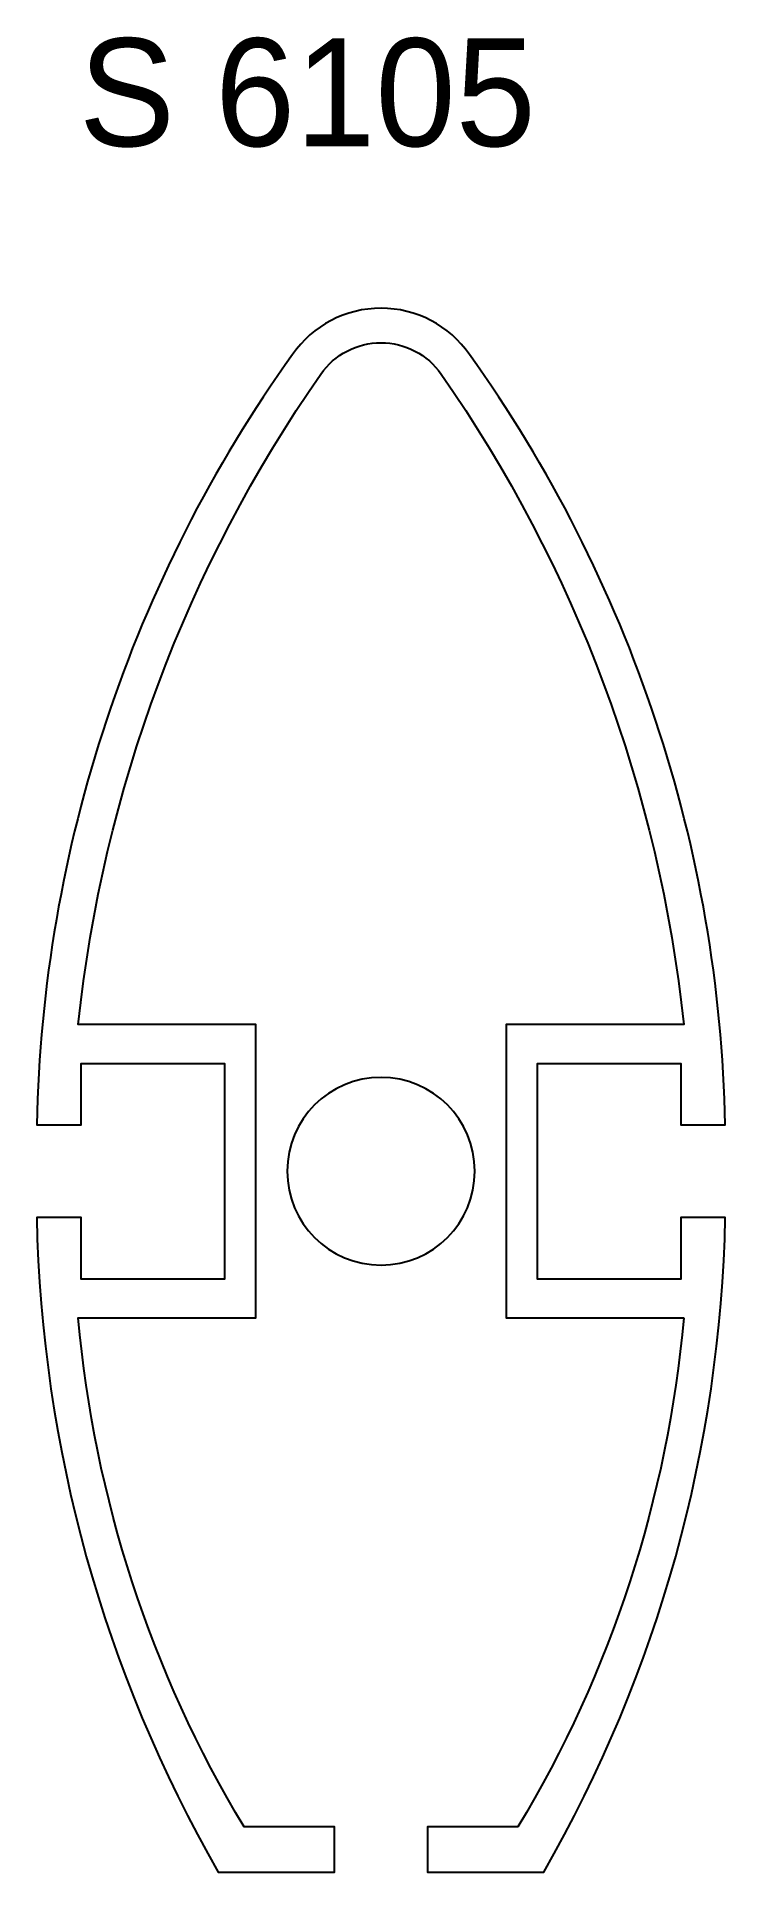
# Model space of a CAD drawing. Header units: millimetres. Extents: x -16 to 16, y -32.5 to 52.6.
import ezdxf

# ---------------------------------------------------------------- set-up
doc = ezdxf.new("R2010")
doc.units = ezdxf.units.MM
doc.header["$LTSCALE"] = 0.0125
doc.layers.add('Profil', color=7, linetype='Continuous')
doc.layers.add('Text_erfasst', color=3, linetype='Continuous')
doc.styles.add('gs25', font='gsimplex.shx', dxfattribs={"height": 25})

msp = doc.modelspace()

# ---------------------------------------------------------------- linework, layer by layer
at = {"layer": 'Profil'}
for points in [[(14.041, -6.8, -0.11356), (6.346, -30.4), (2.15, -30.4), (2.15, -32.5), (7.547, -32.5, 0.125736), (15.965, -2.15), (13.9, -2.15), (13.9, -5), (7.25, -5), (7.25, 5), (13.9, 5), (13.9, 2.15), (15.965, 2.15, 0.15129), (4.101, 37.866, 0.244715), (0, 40.006, 0.244715), (-4.101, 37.866, 0.15129), (-15.965, 2.15), (-13.9, 2.15), (-13.9, 5), (-7.25, 5), (-7.25, -5), (-13.9, -5), (-13.9, -2.15), (-15.965, -2.15, 0.125736), (-7.547, -32.5), (-2.15, -32.5), (-2.15, -30.4), (-6.346, -30.4, -0.11356), (-14.041, -6.8), (-5.803, -6.8), (-5.803, 6.8), (-14.041, 6.8, -0.126536), (-2.789, 36.95, -0.245212), (0, 38.406, -0.245212), (2.789, 36.95, -0.126536), (14.041, 6.8), (5.803, 6.8), (5.803, -6.8)], [(0, -4.35, 1), (0, 4.35, 1)]]:
    msp.add_lwpolyline(points, format="xyb", close=True, dxfattribs=at)

# ---------------------------------------------------------------- texts
at = {"layer": 'Text_erfasst', "style": 'gs25'}
msp.add_text('S 6105', height=5, dxfattribs=at).set_placement((-14.012, 47.517))

doc.saveas('drawing.dxf')
